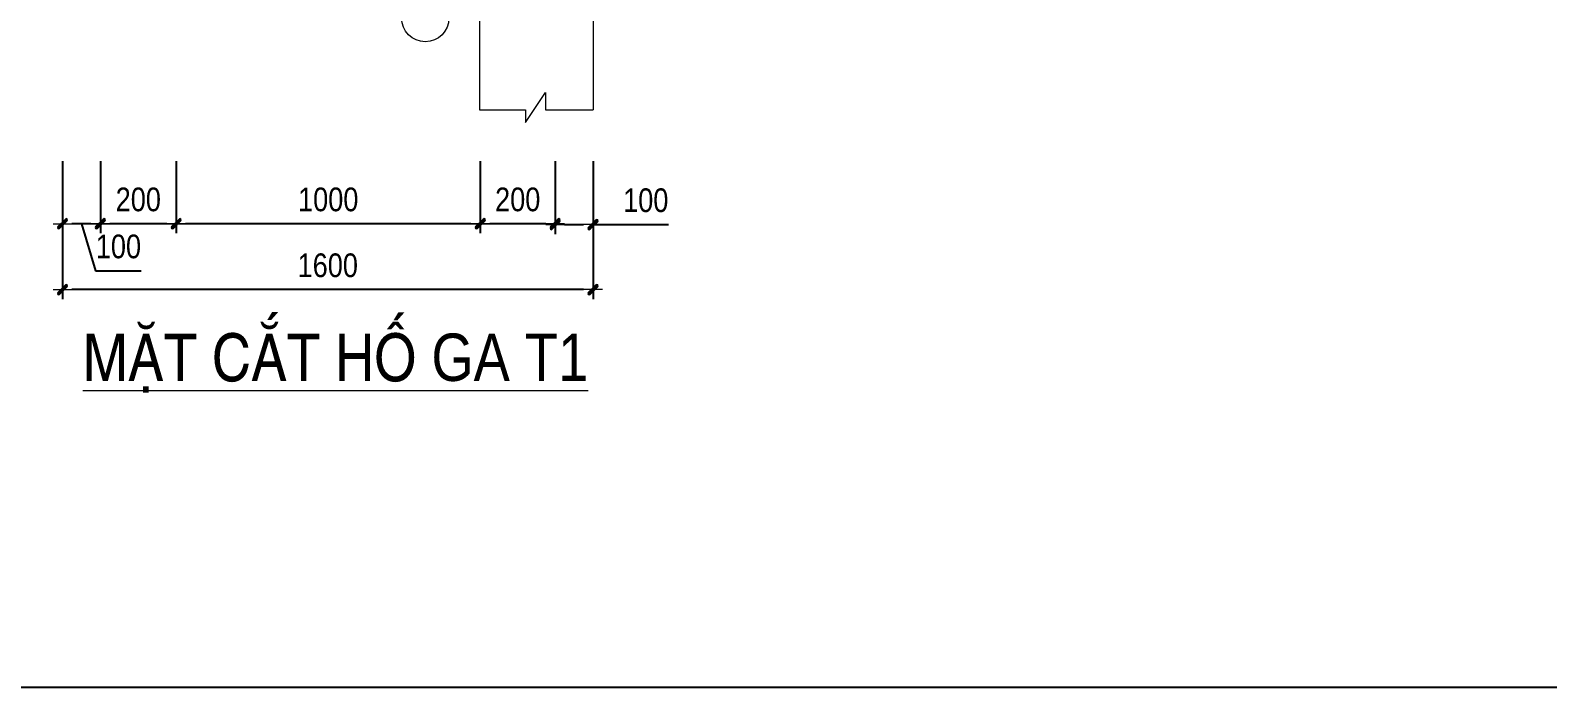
# Model space of a CAD drawing. Header units: millimetres. Extents: x -3568569 to -3536212, y 773195 to 801582.
# Drawn here: x -3545884 to -3541880, y 773195 to 774930 of the extents above; entities that cross this region are included whole.
import ezdxf
from ezdxf.enums import TextEntityAlignment as Align

# ---------------------------------------------------------------- set-up
doc = ezdxf.new("R2010")
doc.units = ezdxf.units.MM
doc.header["$MEASUREMENT"] = 0
doc.linetypes.add('CENTER', pattern=[2, 1.25, -0.25, 0.25, -0.25])
doc.layers.get('0').update_dxf_attribs({"lineweight": 9})
doc.layers.get('Defpoints').update_dxf_attribs({"color": 10, "lineweight": 0})
for name, color, linetype, lineweight in [("'S_Concrete_Hatch_252", 252, 'Continuous', 9), ('DBAO', 2, 'Continuous', 13), ('DGIONG', 1, 'Continuous', 13), ('KTH', 154, 'Continuous', 15), ('STICK', 1, 'Continuous', 9), ('TEXT', 7, 'Continuous', 15)]:
    doc.layers.add(name, color=color, linetype=linetype, lineweight=lineweight)
doc.layers.add('S-Gridline', color=7, linetype='CENTER')
doc.styles.add('TTP-HelCon', font='VHELVCN_0.TTF')
doc.dimstyles.new('TTP-25', dxfattribs={"dimscale": 25, "dimtxt": 2.5, "dimasz": 1, "dimexe": 1, "dimexo": 1, "dimgap": 0.09, "dimtad": 0, "dimdec": 4, "dimrnd": 5, "dimzin": 9, "dimdsep": 46, "dimtxsty": 'TTP-HelCon', "dimblk": 'Stick', "dimcen": 0.09, "dimdle": 1.5, "dimclrd": 256, "dimclre": 256, "dimclrt": 1, "dimadec": 0, "dimazin": 0, "dimtfac": 1, "dimtdec": 4, "dimtmove": 0, "dimatfit": 3, "dimldrblk": 'ARCHTICK', "dimfxl": 1, "dimtvp": 1, "dimtolj": 1, "dimtzin": 0, "dimarcsym": 0})

# ---------------------------------------------------------------- blocks, each defined once
blk = doc.blocks.new('Stick')
at = {"layer": 'STICK'}
h = blk.add_hatch(color=256, dxfattribs=at)
edge = h.paths.add_edge_path()
edge.add_line((0.3, 0.5), (-0.5, -0.3))
edge.add_arc((-0.4, -0.4), 0.141, 135, 315)
edge.add_line((-0.3, -0.5), (0.5, 0.3))
edge.add_arc((0.4, 0.4), 0.141, 315, 495)
blk.add_line((1, 0), (-1, 0), dxfattribs=at)
blk.add_lwpolyline([(0.3, 0.5), (-0.5, -0.3, 1), (-0.3, -0.5), (0.5, 0.3, 1), (0.3, 0.5, 1)], format="xyb", dxfattribs=at)
blk = doc.blocks.new('*D410')
at = {"layer": 'Defpoints', "color": 0, "ltscale": 0.8, "transparency": 16777216}
for p in [(-3544499.2, 774609.7), (-3544399.2, 774609.7), (-3544499.2, 774417.1)]:
    blk.add_point(p, dxfattribs=at)
at = {"layer": 'KTH', "lineweight": -2, "ltscale": 0.8, "transparency": 16777216}
for p, q in [((-3544499.2, 774584.7), (-3544499.2, 774392.1)), ((-3544399.2, 774584.7), (-3544399.2, 774392.1)), ((-3544474.2, 774417.1), (-3544424.2, 774417.1)), ((-3544399.2, 774417.1), (-3544199.8, 774417.1))]:
    blk.add_line(p, q, dxfattribs=at)
at = {"layer": 'KTH', "lineweight": -2, "ltscale": 0.8, "transparency": 16777216, "xscale": 25, "yscale": 25, "zscale": 25, "rotation": 180}
blk.add_blockref('Stick', (-3544499.2, 774417.1), dxfattribs=at)
at = {"layer": 'KTH', "lineweight": -2, "ltscale": 0.8, "transparency": 16777216, "xscale": 25, "yscale": 25, "zscale": 25}
blk.add_blockref('Stick', (-3544399.2, 774417.1), dxfattribs=at)
at = {"layer": 'KTH', "color": 1, "ltscale": 0.8, "transparency": 16777216, "insert": (-3544260.1, 774480.9), "char_height": 62.5, "attachment_point": 5, "style": 'TTP-HelCon'}
blk.add_mtext('\\A1;100', dxfattribs=at)
blk = doc.blocks.new('_ArchTick')
at = {"color": 0, "linetype": 'ByBlock', "const_width": 0.15}
blk.add_lwpolyline([(-0.5, -0.5), (0.5, 0.5)], dxfattribs=at)
blk = doc.blocks.new('*D411')
at = {"layer": 'Defpoints', "color": 0, "ltscale": 0.8, "transparency": 16777216}
for p in [(-3544696.8, 774609.7), (-3544499.2, 774609.7), (-3544696.8, 774419.2)]:
    blk.add_point(p, dxfattribs=at)
at = {"layer": 'KTH', "lineweight": -2, "ltscale": 0.8, "transparency": 16777216}
for p, q in [((-3544696.8, 774584.7), (-3544696.8, 774394.2)), ((-3544499.2, 774584.7), (-3544499.2, 774394.2)), ((-3544524.2, 774419.2), (-3544671.8, 774419.2))]:
    blk.add_line(p, q, dxfattribs=at)
at = {"layer": 'KTH', "lineweight": -2, "ltscale": 0.8, "transparency": 16777216, "xscale": 25, "yscale": 25, "zscale": 25, "rotation": 180}
blk.add_blockref('Stick', (-3544696.8, 774419.2), dxfattribs=at)
at = {"layer": 'KTH', "lineweight": -2, "ltscale": 0.8, "transparency": 16777216, "xscale": 25, "yscale": 25, "zscale": 25}
blk.add_blockref('Stick', (-3544499.2, 774419.2), dxfattribs=at)
at = {"layer": 'KTH', "color": 1, "ltscale": 0.8, "transparency": 16777216, "insert": (-3544598, 774483), "char_height": 62.5, "attachment_point": 5, "style": 'TTP-HelCon'}
blk.add_mtext('\\A1;200', dxfattribs=at)
blk = doc.blocks.new('*D412')
at = {"layer": 'Defpoints', "color": 0, "ltscale": 0.8, "transparency": 16777216}
for p in [(-3545499.2, 774609.7), (-3544696.8, 774609.7), (-3545499.2, 774419.2)]:
    blk.add_point(p, dxfattribs=at)
at = {"layer": 'KTH', "lineweight": -2, "ltscale": 0.8, "transparency": 16777216}
for p, q in [((-3545499.2, 774584.7), (-3545499.2, 774394.2)), ((-3544696.8, 774584.7), (-3544696.8, 774394.2)), ((-3544721.8, 774419.2), (-3545474.2, 774419.2))]:
    blk.add_line(p, q, dxfattribs=at)
at = {"layer": 'KTH', "lineweight": -2, "ltscale": 0.8, "transparency": 16777216, "xscale": 25, "yscale": 25, "zscale": 25, "rotation": 180}
blk.add_blockref('Stick', (-3545499.2, 774419.2), dxfattribs=at)
at = {"layer": 'KTH', "lineweight": -2, "ltscale": 0.8, "transparency": 16777216, "xscale": 25, "yscale": 25, "zscale": 25}
blk.add_blockref('Stick', (-3544696.8, 774419.2), dxfattribs=at)
at = {"layer": 'KTH', "color": 1, "ltscale": 0.8, "transparency": 16777216, "insert": (-3545098, 774483), "char_height": 62.5, "attachment_point": 5, "style": 'TTP-HelCon'}
blk.add_mtext('\\A1;1000', dxfattribs=at)
blk = doc.blocks.new('*D413')
at = {"layer": 'Defpoints', "color": 0, "ltscale": 0.8, "transparency": 16777216}
for p in [(-3545699.2, 774609.7), (-3545499.2, 774609.7), (-3545699.2, 774419.2)]:
    blk.add_point(p, dxfattribs=at)
at = {"layer": 'KTH', "lineweight": -2, "ltscale": 0.8, "transparency": 16777216}
for p, q in [((-3545699.2, 774584.7), (-3545699.2, 774394.2)), ((-3545499.2, 774584.7), (-3545499.2, 774394.2)), ((-3545524.2, 774419.2), (-3545674.2, 774419.2))]:
    blk.add_line(p, q, dxfattribs=at)
at = {"layer": 'KTH', "lineweight": -2, "ltscale": 0.8, "transparency": 16777216, "xscale": 25, "yscale": 25, "zscale": 25, "rotation": 180}
blk.add_blockref('Stick', (-3545699.2, 774419.2), dxfattribs=at)
at = {"layer": 'KTH', "lineweight": -2, "ltscale": 0.8, "transparency": 16777216, "xscale": 25, "yscale": 25, "zscale": 25}
blk.add_blockref('Stick', (-3545499.2, 774419.2), dxfattribs=at)
at = {"layer": 'KTH', "color": 1, "ltscale": 0.8, "transparency": 16777216, "insert": (-3545599.2, 774483), "char_height": 62.5, "attachment_point": 5, "style": 'TTP-HelCon'}
blk.add_mtext('\\A1;200', dxfattribs=at)
blk = doc.blocks.new('*D414')
at = {"layer": 'Defpoints', "color": 0, "ltscale": 0.8, "transparency": 16777216}
for p in [(-3545799.2, 774609.7), (-3545699.2, 774609.7), (-3545799.2, 774419.2)]:
    blk.add_point(p, dxfattribs=at)
at = {"layer": 'KTH', "lineweight": -2, "ltscale": 0.8, "transparency": 16777216}
for p, q in [((-3545799.2, 774584.7), (-3545799.2, 774394.2)), ((-3545699.2, 774584.7), (-3545699.2, 774394.2)), ((-3545724.2, 774419.2), (-3545774.2, 774419.2)), ((-3545749.2, 774419.2), (-3545712, 774295)), ((-3545712, 774295), (-3545591.3, 774295))]:
    blk.add_line(p, q, dxfattribs=at)
at = {"layer": 'KTH', "lineweight": -2, "ltscale": 0.8, "transparency": 16777216, "xscale": 25, "yscale": 25, "zscale": 25, "rotation": 180}
blk.add_blockref('Stick', (-3545799.2, 774419.2), dxfattribs=at)
at = {"layer": 'KTH', "lineweight": -2, "ltscale": 0.8, "transparency": 16777216, "xscale": 25, "yscale": 25, "zscale": 25}
blk.add_blockref('Stick', (-3545699.2, 774419.2), dxfattribs=at)
at = {"layer": 'KTH', "color": 1, "ltscale": 0.8, "transparency": 16777216, "insert": (-3545651.6, 774358.9), "char_height": 62.5, "attachment_point": 5, "style": 'TTP-HelCon'}
blk.add_mtext('\\A1;100', dxfattribs=at)
blk = doc.blocks.new('*D415')
at = {"layer": 'Defpoints', "color": 0, "ltscale": 0.8, "transparency": 16777216}
for p in [(-3545799.2, 774609.7), (-3544399.2, 774609.7), (-3545799.2, 774245.3)]:
    blk.add_point(p, dxfattribs=at)
at = {"layer": 'KTH', "lineweight": -2, "ltscale": 0.8, "transparency": 16777216}
for p, q in [((-3545799.2, 774584.7), (-3545799.2, 774220.3)), ((-3544399.2, 774584.7), (-3544399.2, 774220.3)), ((-3544424.2, 774245.3), (-3545774.2, 774245.3))]:
    blk.add_line(p, q, dxfattribs=at)
at = {"layer": 'KTH', "lineweight": -2, "ltscale": 0.8, "transparency": 16777216, "xscale": 25, "yscale": 25, "zscale": 25, "rotation": 180}
blk.add_blockref('Stick', (-3545799.2, 774245.3), dxfattribs=at)
at = {"layer": 'KTH', "lineweight": -2, "ltscale": 0.8, "transparency": 16777216, "xscale": 25, "yscale": 25, "zscale": 25}
blk.add_blockref('Stick', (-3544399.2, 774245.3), dxfattribs=at)
at = {"layer": 'KTH', "color": 1, "ltscale": 0.8, "transparency": 16777216, "insert": (-3545099.2, 774309.2), "char_height": 62.5, "attachment_point": 5, "style": 'TTP-HelCon'}
blk.add_mtext('\\A1;1600', dxfattribs=at)

msp = doc.modelspace()

# ---------------------------------------------------------------- linework, layer by layer
at = {"layer": "'S_Concrete_Hatch_252"}
for p, q in [((-3544577.28931, 774686.32254), (-3544524.83605, 774765.89356)), ((-3544524.83605, 774765.89356), (-3544524.83605, 774719.77597)), ((-3544699.20329, 774719.77597), (-3544577.28931, 774719.77597)), ((-3544577.28931, 774719.77597), (-3544577.28931, 774686.32254)), ((-3544524.83605, 774719.77597), (-3544399.20329, 774719.77597))]:
    msp.add_line(p, q, dxfattribs=at)
at = {"layer": 'DBAO'}
msp.add_line((-3544699.20329, 775281.20064), (-3544699.20329, 774719.77597), dxfattribs=at)
msp.add_lwpolyline([(-3542748.60208, 776561.20064), (-3543899.20329, 776561.20064), (-3543899.20329, 776261.68607), (-3544399.20329, 776261.68607), (-3544399.20329, 774719.77597)], dxfattribs=at)
at = {"layer": 'DGIONG'}
msp.add_circle((-3544841.97594, 774962.16014), 62.5, dxfattribs=at)
at = {"layer": 'S-Gridline'}
msp.add_lwpolyline([(-3547942.57394, 782086.78463), (-3536211.7108, 782086.78463), (-3536211.7108, 773194.82945), (-3547942.57394, 773194.82945)], close=True, dxfattribs=at)

# ---------------------------------------------------------------- texts
at = {"layer": 'TEXT', "color": 1, "style": 'TTP-HelCon'}
msp.add_text('%%UMAËT CAÉT HOÁ GA T1', height=125, dxfattribs=at).set_placement((-3545078.8226, 774004.36947), align=Align.CENTER)

# ---------------------------------------------------------------- dimensions: what is measured, and where the dimension line sits
at = {"layer": 'KTH', "color": 2, "ltscale": 0.8}
for base, p1, p2, picture, middle in [((-3545799.20329, 774419.17014), (-3545699.20329, 774609.72508), (-3545799.20329, 774609.72508), '*D414', (-3545709.71579, 774358.87848)), ((-3545699.20329, 774419.17014), (-3545499.20329, 774609.72508), (-3545699.20329, 774609.72508), '*D413', (-3545599.20329, 774483.00348)), ((-3544696.82961, 774419.17014), (-3544499.20329, 774609.72508), (-3544696.82961, 774609.72508), '*D411', (-3544598.01645, 774483.00348))]:
    dim = msp.add_linear_dim(base=base, p1=p1, p2=p2, angle=180, dimstyle='TTP-25', override={"dimtmove": 1}, dxfattribs=at)
    dim.commit()
    dim.dimension.update_dxf_attribs({"geometry": picture, "text_midpoint": middle})
dim = msp.add_linear_dim(base=(-3545799.20329, 774245.33012), p1=(-3544399.20329, 774609.72508), p2=(-3545799.20329, 774609.72508), angle=180, text='1600', dimstyle='TTP-25', dxfattribs=at)
dim.commit()
dim.dimension.update_dxf_attribs({"geometry": '*D415', "text_midpoint": (-3545099.20329, 774309.16345)})
dim = msp.add_linear_dim(base=(-3545499.20329, 774419.17014), p1=(-3544696.82961, 774609.72508), p2=(-3545499.20329, 774609.72508), angle=180, text='1000', dimstyle='TTP-25', override={"dimtmove": 1}, dxfattribs=at)
dim.commit()
dim.dimension.update_dxf_attribs({"geometry": '*D412', "text_midpoint": (-3545098.01645, 774483.00348)})
dim = msp.add_linear_dim(base=(-3544499.20329, 774417.10876), p1=(-3544399.20329, 774609.72508), p2=(-3544499.20329, 774609.72508), angle=180, dimstyle='TTP-25', dxfattribs=at)
dim.commit()
dim.dimension.update_dxf_attribs({"geometry": '*D410', "text_midpoint": (-3544260.13043, 774417.10876), "dimtype": 160})

doc.saveas('drawing.dxf')
